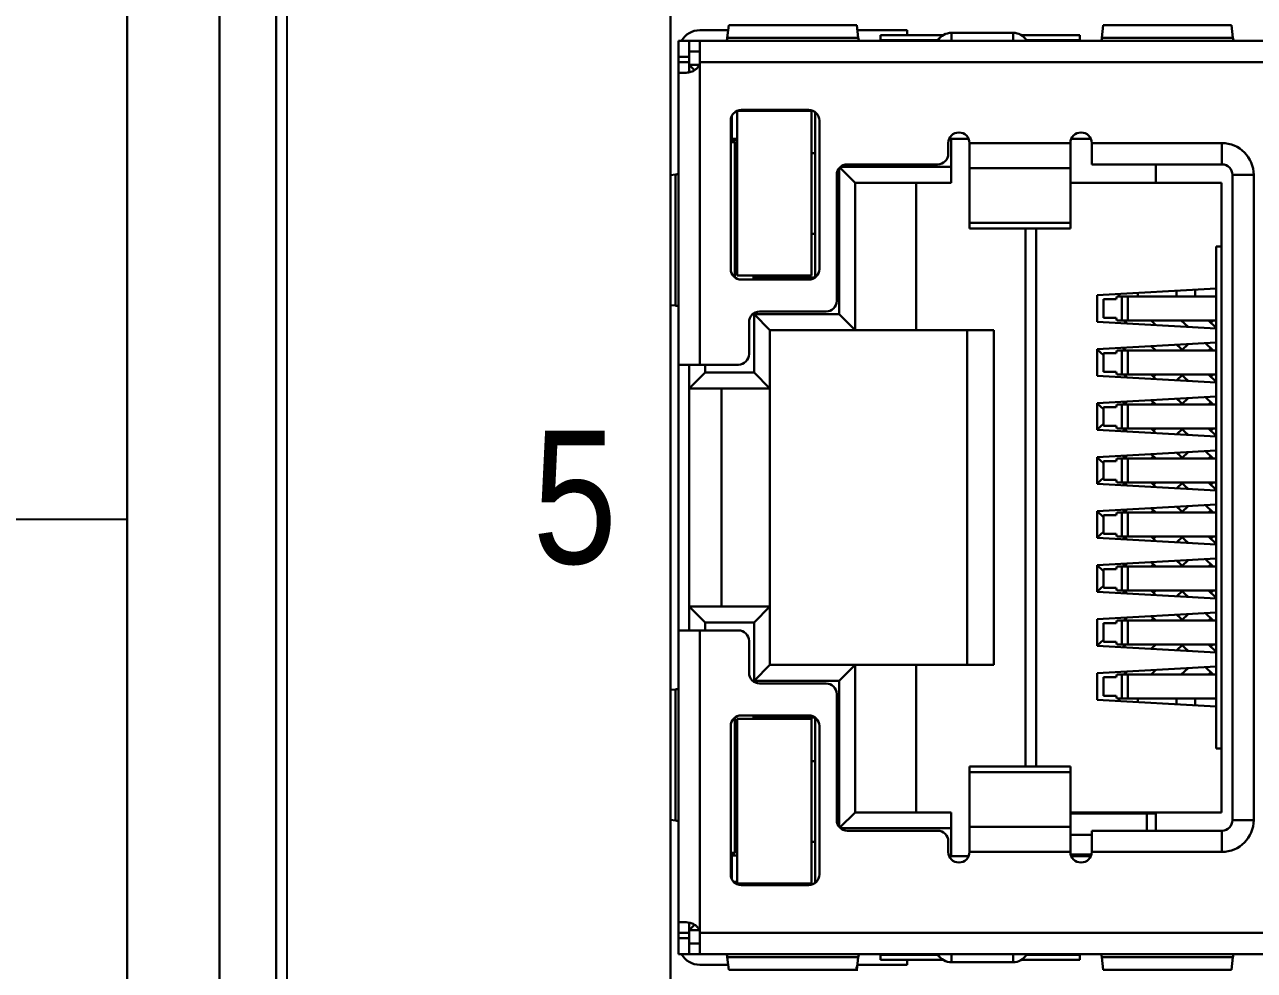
# Model space of a CAD drawing. Extents: x 1922 to 2807, y 4180 to 4531.
# Drawn here: x 2570.14 to 2616.43, y 4325.29 to 4360.89 of the extents above; entities that cross this region are included whole.
import ezdxf

# ---------------------------------------------------------------- set-up
doc = ezdxf.new("R2010")
doc.units = 0
doc.header["$LTSCALE"] = 0.1
doc.header["$MEASUREMENT"] = 0
doc.layers.add('EL-cables', color=7, linetype='Continuous', lineweight=30)
doc.layers.add('粗实线-KT', color=7, linetype='Continuous', lineweight=35)
doc.layers.add('LAYER_2', color=7, linetype='Continuous')
doc.styles.add('尺寸标注Arial', font='arial.ttf', dxfattribs={"width": 0.7})

msp = doc.modelspace()

# ---------------------------------------------------------------- linework, layer by layer
at = {"layer": 'EL-cables', "lineweight": 25, "elevation": 0.8}
msp.add_lwpolyline([(2574.003, 4342.259), (2411.644, 4342.259)], dxfattribs=at)
at = {"layer": 'LAYER_2', "color": 0}
msp.add_open_spline([(2659.203, 4421.477), (2659.203, 4421.477), (2659.203, 4209.478), (2659.203, 4209.478), (2659.203, 4209.478), (2659.203, 4207.49), (2657.591, 4205.878), (2655.603, 4205.878), (2655.603, 4205.878), (2655.603, 4205.878), (2583.604, 4205.878), (2583.604, 4205.878), (2583.604, 4205.878), (2582.649, 4205.878), (2581.733, 4206.257), (2581.058, 4206.932), (2581.058, 4206.932), (2580.383, 4207.607), (2580.004, 4208.523), (2580.004, 4209.478), (2580.004, 4209.478), (2580.004, 4209.478), (2580.004, 4421.477), (2580.004, 4421.477), (2580.004, 4421.477), (2580.004, 4422.432), (2580.383, 4423.348), (2581.058, 4424.023), (2581.058, 4424.023), (2581.733, 4424.698), (2582.649, 4425.077), (2583.604, 4425.077), (2583.604, 4425.077), (2583.604, 4425.077), (2655.603, 4425.077), (2655.603, 4425.077), (2655.603, 4425.077), (2656.558, 4425.077), (2657.474, 4424.698), (2658.149, 4424.023), (2658.149, 4424.023), (2658.824, 4423.348), (2659.203, 4422.432), (2659.203, 4421.477)], degree=3, knots=[0, 0, 0, 0, 0.090909, 0.090909, 0.090909, 0.090909, 0.181818, 0.181818, 0.181818, 0.181818, 0.272727, 0.272727, 0.272727, 0.272727, 0.363636, 0.363636, 0.363636, 0.363636, 0.454545, 0.454545, 0.454545, 0.454545, 0.545455, 0.545455, 0.545455, 0.545455, 0.636364, 0.636364, 0.636364, 0.636364, 0.727273, 0.727273, 0.727273, 0.727273, 0.818182, 0.818182, 0.818182, 0.818182, 0.909091, 0.909091, 0.909091, 0.909091, 1, 1, 1, 1], dxfattribs=at)
at = {"layer": '粗实线-KT', "color": 0, "linetype": 'Continuous', "lineweight": 30}
for p, q in [((2574.003, 4200.977), (2574.003, 4430.477)), ((2577.477, 4200.977), (2577.477, 4429.977)), ((2579.603, 4421.477), (2579.603, 4209.477)), ((2594.455, 4396.277), (2594.455, 4289.877)), ((2594.455, 4361.277), (2594.455, 4289.615)), ((2596.619, 4360.677), (2595.555, 4360.677)), ((2596.589, 4360.395), (2596.64, 4360.867)), ((2601.47, 4360.867), (2596.64, 4360.867)), ((2601.47, 4360.867), (2601.52, 4360.395)), ((2601.49, 4360.677), (2603.355, 4360.677)), ((2602.355, 4360.493), (2604.717, 4360.493)), ((2602.355, 4360.493), (2602.355, 4360.302)), ((2603.355, 4360.677), (2603.355, 4360.493)), ((2607.345, 4360.577), (2605.025, 4360.577)), ((2605.025, 4360.577), (2605.025, 4360.277)), ((2607.345, 4360.277), (2607.345, 4360.577)), ((2607.652, 4360.493), (2609.855, 4360.493)), ((2609.855, 4360.302), (2609.855, 4360.493)), ((2610.689, 4360.395), (2610.74, 4360.867)), ((2615.57, 4360.867), (2610.74, 4360.867)), ((2615.57, 4360.867), (2615.62, 4360.395)), ((2594.755, 4360.277), (2595.155, 4360.277)), ((2594.755, 4359.677), (2594.755, 4360.277)), ((2595.155, 4360.277), (2595.155, 4359.677)), ((2595.155, 4360.277), (2595.555, 4360.277)), ((2595.555, 4359.477), (2595.555, 4360.277)), ((2595.555, 4360.277), (2644.855, 4360.277)), ((2601.52, 4360.395), (2596.589, 4360.395)), ((2602.355, 4360.302), (2602.355, 4360.277)), ((2604.52, 4360.302), (2602.355, 4360.302)), ((2609.855, 4360.302), (2607.85, 4360.302)), ((2609.855, 4360.277), (2609.855, 4360.302)), ((2615.62, 4360.395), (2610.689, 4360.395)), ((2595.155, 4359.677), (2594.755, 4359.677)), ((2594.755, 4359.677), (2594.755, 4359.477)), ((2595.555, 4359.877), (2595.155, 4359.877)), ((2595.155, 4359.677), (2595.155, 4359.477)), ((2595.155, 4359.477), (2594.755, 4359.477)), ((2594.755, 4359.477), (2594.755, 4359.077)), ((2594.755, 4359.077), (2595.043, 4359.077)), ((2594.755, 4348.087), (2594.755, 4359.077)), ((2595.155, 4359.477), (2595.155, 4359.377)), ((2595.358, 4359.174), (2595.155, 4359.377)), ((2595.155, 4359.377), (2595.536, 4359.377)), ((2595.155, 4359.131), (2595.155, 4359.377)), ((2595.555, 4359.477), (2595.555, 4348.087)), ((2644.855, 4359.477), (2595.555, 4359.477)), ((2596.955, 4351.447), (2596.955, 4357.647)), ((2596.963, 4357.647), (2599.755, 4357.647)), ((2599.655, 4357.677), (2597.115, 4357.677)), ((2597.575, 4357.647), (2597.575, 4357.677)), ((2599.755, 4357.647), (2599.755, 4351.447)), ((2596.715, 4357.277), (2596.715, 4351.687)), ((2596.762, 4357.467), (2596.762, 4356.587)), ((2596.862, 4357.587), (2596.955, 4357.587)), ((2599.895, 4357.597), (2599.895, 4351.367)), ((2600.055, 4351.687), (2600.055, 4357.277)), ((2596.715, 4356.617), (2596.875, 4356.457)), ((2596.715, 4356.457), (2596.875, 4356.457)), ((2596.762, 4356.587), (2596.745, 4356.587)), ((2596.955, 4356.587), (2596.762, 4356.587)), ((2596.795, 4356.537), (2596.955, 4356.537)), ((2596.875, 4356.457), (2596.875, 4351.367)), ((2604.905, 4356.427), (2604.905, 4356.027)), ((2605.015, 4356.587), (2605.671, 4356.587)), ((2605.015, 4356.587), (2605.015, 4355.537)), ((2605.705, 4356.427), (2609.505, 4356.427)), ((2605.705, 4355.489), (2605.705, 4356.427)), ((2609.505, 4356.427), (2609.505, 4355.489)), ((2609.538, 4356.587), (2610.271, 4356.587)), ((2610.305, 4356.427), (2615.205, 4356.427)), ((2610.305, 4355.627), (2610.305, 4356.427)), ((2615.205, 4356.427), (2615.205, 4355.627)), ((2599.895, 4356.047), (2599.755, 4356.047)), ((2600.795, 4349.987), (2600.795, 4355.48)), ((2600.822, 4355.51), (2601.395, 4354.937)), ((2600.852, 4355.537), (2605.015, 4355.537)), ((2604.505, 4355.627), (2601.105, 4355.627)), ((2605.015, 4354.937), (2605.015, 4355.537)), ((2609.505, 4355.489), (2605.705, 4355.489)), ((2605.705, 4353.422), (2605.705, 4355.489)), ((2609.505, 4355.489), (2609.505, 4353.422)), ((2615.205, 4355.627), (2610.305, 4355.627)), ((2612.715, 4355.627), (2612.715, 4354.937)), ((2594.455, 4355.223), (2594.638, 4355.243)), ((2594.638, 4355.243), (2594.638, 4350.312)), ((2600.705, 4355.227), (2600.705, 4350.487)), ((2601.395, 4354.937), (2605.015, 4354.937)), ((2601.395, 4349.387), (2601.395, 4354.937)), ((2603.695, 4354.937), (2603.695, 4349.387)), ((2609.505, 4354.937), (2612.715, 4354.937)), ((2612.715, 4354.937), (2615.195, 4354.937)), ((2615.195, 4331.237), (2615.195, 4354.937)), ((2615.605, 4330.947), (2615.605, 4355.227)), ((2615.605, 4355.227), (2616.405, 4355.227)), ((2616.405, 4355.227), (2616.405, 4330.947)), ((2596.955, 4354.397), (2596.875, 4354.397)), ((2599.895, 4353.017), (2599.755, 4353.017)), ((2605.705, 4353.422), (2609.505, 4353.422)), ((2605.705, 4353.214), (2605.705, 4353.422)), ((2605.705, 4353.214), (2609.505, 4353.214)), ((2607.815, 4332.961), (2607.815, 4353.214)), ((2608.215, 4353.214), (2608.215, 4332.961)), ((2609.505, 4353.422), (2609.505, 4353.214)), ((2596.875, 4352.507), (2596.955, 4352.507)), ((2614.995, 4352.537), (2614.995, 4333.637)), ((2614.995, 4352.537), (2615.195, 4352.537)), ((2596.955, 4351.507), (2596.875, 4351.507)), ((2599.755, 4351.447), (2596.955, 4351.447)), ((2597.115, 4351.287), (2599.655, 4351.287)), ((2597.575, 4351.367), (2597.575, 4351.447)), ((2597.575, 4351.287), (2597.575, 4351.367)), ((2597.575, 4351.367), (2599.895, 4351.367)), ((2610.515, 4350.699), (2614.995, 4350.949)), ((2611.343, 4350.746), (2611.343, 4350.649)), ((2612.043, 4350.649), (2612.043, 4350.785)), ((2613.503, 4350.866), (2613.503, 4350.649)), ((2614.203, 4350.649), (2614.203, 4350.905)), ((2594.638, 4350.312), (2594.455, 4350.331)), ((2610.515, 4349.699), (2610.515, 4350.699)), ((2610.75, 4350.549), (2610.75, 4349.849)), ((2610.75, 4350.549), (2611.22, 4350.549)), ((2611.248, 4350.649), (2611.22, 4350.549)), ((2611.439, 4350.649), (2611.248, 4350.649)), ((2611.439, 4349.749), (2611.439, 4350.649)), ((2611.439, 4350.649), (2611.666, 4350.649)), ((2611.666, 4350.649), (2611.666, 4349.749)), ((2614.995, 4350.649), (2611.666, 4350.649)), ((2597.595, 4349.987), (2600.795, 4349.987)), ((2597.595, 4347.787), (2597.595, 4349.987)), ((2597.595, 4349.987), (2598.195, 4349.387)), ((2600.305, 4350.087), (2597.805, 4350.087)), ((2600.795, 4349.987), (2601.395, 4349.387)), ((2611.22, 4349.849), (2610.75, 4349.849)), ((2611.22, 4349.849), (2611.248, 4349.749)), ((2597.405, 4349.687), (2597.405, 4348.487)), ((2598.195, 4347.187), (2598.195, 4349.387)), ((2601.395, 4349.387), (2598.195, 4349.387)), ((2601.395, 4349.387), (2603.695, 4349.387)), ((2606.615, 4349.387), (2603.695, 4349.387)), ((2605.615, 4349.387), (2605.615, 4336.787)), ((2606.615, 4349.387), (2606.615, 4336.787)), ((2614.995, 4349.449), (2610.515, 4349.699)), ((2611.248, 4349.749), (2611.439, 4349.749)), ((2611.666, 4349.749), (2611.439, 4349.749)), ((2611.52, 4349.749), (2611.639, 4349.637)), ((2614.995, 4349.749), (2611.666, 4349.749)), ((2612.725, 4349.576), (2612.541, 4349.749)), ((2613.679, 4349.749), (2613.934, 4349.509)), ((2614.995, 4349.472), (2614.7, 4349.749)), ((2614.88, 4349.749), (2614.79, 4349.665)), ((2610.515, 4348.667), (2614.995, 4348.917)), ((2613.933, 4348.858), (2613.711, 4348.649)), ((2614.587, 4348.895), (2614.881, 4348.617)), ((2610.515, 4347.667), (2610.515, 4348.667)), ((2610.515, 4348.663), (2610.75, 4348.442)), ((2610.75, 4348.517), (2610.75, 4347.817)), ((2610.75, 4348.517), (2611.22, 4348.517)), ((2611.22, 4348.517), (2611.248, 4348.617)), ((2611.248, 4348.617), (2611.439, 4348.617)), ((2611.439, 4347.717), (2611.439, 4348.617)), ((2611.439, 4348.617), (2611.666, 4348.617)), ((2611.585, 4348.617), (2611.475, 4348.721)), ((2611.666, 4348.617), (2611.666, 4347.717)), ((2611.666, 4348.617), (2614.995, 4348.617)), ((2612.549, 4348.781), (2612.722, 4348.617)), ((2613.744, 4348.617), (2613.513, 4348.835)), ((2614.699, 4348.617), (2614.79, 4348.703)), ((2595.555, 4348.087), (2594.755, 4348.087)), ((2594.755, 4348.087), (2594.755, 4338.087)), ((2595.155, 4347.187), (2595.155, 4348.087)), ((2597.005, 4348.087), (2595.555, 4348.087)), ((2595.755, 4348.087), (2595.755, 4347.787)), ((2595.755, 4347.787), (2595.155, 4347.187)), ((2595.755, 4347.787), (2597.595, 4347.787)), ((2597.595, 4347.787), (2598.195, 4347.187)), ((2614.995, 4347.417), (2610.515, 4347.667)), ((2610.75, 4347.817), (2611.22, 4347.817)), ((2611.22, 4347.817), (2611.248, 4347.717)), ((2611.439, 4347.717), (2611.248, 4347.717)), ((2611.666, 4347.717), (2611.439, 4347.717)), ((2611.52, 4347.717), (2611.639, 4347.605)), ((2611.666, 4347.717), (2614.995, 4347.717)), ((2612.725, 4347.544), (2612.541, 4347.717)), ((2612.721, 4347.717), (2612.631, 4347.633)), ((2613.512, 4347.5), (2613.711, 4347.687)), ((2613.679, 4347.717), (2613.934, 4347.477)), ((2614.995, 4347.44), (2614.7, 4347.717)), ((2614.88, 4347.717), (2614.79, 4347.633)), ((2596.375, 4347.187), (2595.155, 4347.187)), ((2595.155, 4338.987), (2595.155, 4347.187)), ((2596.375, 4347.187), (2598.195, 4347.187)), ((2596.375, 4338.987), (2596.375, 4347.187)), ((2598.195, 4347.187), (2598.195, 4338.987)), ((2610.515, 4346.635), (2614.995, 4346.885)), ((2610.515, 4345.635), (2610.515, 4346.635)), ((2610.515, 4346.631), (2610.75, 4346.41)), ((2611.22, 4346.485), (2611.248, 4346.585)), ((2611.248, 4346.585), (2611.439, 4346.585)), ((2611.439, 4345.685), (2611.439, 4346.585)), ((2611.439, 4346.585), (2611.666, 4346.585)), ((2611.585, 4346.585), (2611.475, 4346.689)), ((2611.638, 4346.698), (2611.552, 4346.617)), ((2611.666, 4346.585), (2611.666, 4345.685)), ((2611.666, 4346.585), (2614.995, 4346.585)), ((2612.54, 4346.585), (2612.631, 4346.671)), ((2612.549, 4346.749), (2612.722, 4346.585)), ((2613.744, 4346.585), (2613.513, 4346.803)), ((2613.933, 4346.826), (2613.711, 4346.617)), ((2614.587, 4346.863), (2614.881, 4346.585)), ((2614.699, 4346.585), (2614.79, 4346.671)), ((2610.75, 4346.485), (2610.75, 4345.785)), ((2610.75, 4346.485), (2611.22, 4346.485)), ((2610.75, 4345.862), (2610.515, 4345.641)), ((2614.995, 4345.385), (2610.515, 4345.635)), ((2610.75, 4345.785), (2611.22, 4345.785)), ((2611.22, 4345.785), (2611.248, 4345.685)), ((2611.439, 4345.685), (2611.248, 4345.685)), ((2611.666, 4345.685), (2611.439, 4345.685)), ((2611.474, 4345.582), (2611.552, 4345.655)), ((2611.52, 4345.685), (2611.639, 4345.573)), ((2611.666, 4345.685), (2614.995, 4345.685)), ((2612.725, 4345.512), (2612.541, 4345.685)), ((2612.721, 4345.685), (2612.631, 4345.601)), ((2613.512, 4345.468), (2613.711, 4345.655)), ((2613.679, 4345.685), (2613.934, 4345.445)), ((2614.995, 4345.408), (2614.7, 4345.685)), ((2614.88, 4345.685), (2614.79, 4345.601)), ((2610.515, 4344.603), (2614.995, 4344.853)), ((2612.549, 4344.717), (2612.722, 4344.553)), ((2613.744, 4344.553), (2613.513, 4344.771)), ((2613.933, 4344.794), (2613.711, 4344.585)), ((2614.587, 4344.831), (2614.881, 4344.553)), ((2610.515, 4343.603), (2610.515, 4344.603)), ((2610.515, 4344.599), (2610.75, 4344.378)), ((2610.75, 4344.453), (2610.75, 4343.753)), ((2610.75, 4344.453), (2611.22, 4344.453)), ((2611.22, 4344.453), (2611.248, 4344.553)), ((2611.248, 4344.553), (2611.439, 4344.553)), ((2611.439, 4343.653), (2611.439, 4344.553)), ((2611.439, 4344.553), (2611.666, 4344.553)), ((2611.585, 4344.553), (2611.475, 4344.657)), ((2611.638, 4344.666), (2611.552, 4344.585)), ((2611.666, 4344.553), (2611.666, 4343.653)), ((2611.666, 4344.553), (2614.995, 4344.553)), ((2612.54, 4344.553), (2612.631, 4344.639)), ((2614.699, 4344.553), (2614.79, 4344.639)), ((2610.75, 4343.83), (2610.515, 4343.609)), ((2614.995, 4343.353), (2610.515, 4343.603)), ((2610.75, 4343.753), (2611.22, 4343.753)), ((2611.22, 4343.753), (2611.248, 4343.653)), ((2611.439, 4343.653), (2611.248, 4343.653)), ((2611.666, 4343.653), (2611.439, 4343.653)), ((2611.474, 4343.55), (2611.552, 4343.623)), ((2611.52, 4343.653), (2611.639, 4343.541)), ((2611.666, 4343.653), (2614.995, 4343.653)), ((2612.725, 4343.48), (2612.541, 4343.653)), ((2612.721, 4343.653), (2612.631, 4343.569)), ((2613.512, 4343.436), (2613.711, 4343.623)), ((2613.679, 4343.653), (2613.934, 4343.413)), ((2614.995, 4343.376), (2614.7, 4343.653)), ((2614.88, 4343.653), (2614.79, 4343.569)), ((2610.515, 4342.571), (2614.995, 4342.821)), ((2610.515, 4341.571), (2610.515, 4342.571)), ((2610.515, 4342.567), (2610.75, 4342.346)), ((2610.75, 4342.421), (2610.75, 4341.721)), ((2610.75, 4342.421), (2611.22, 4342.421)), ((2611.22, 4342.421), (2611.248, 4342.521)), ((2611.248, 4342.521), (2611.439, 4342.521)), ((2611.439, 4341.621), (2611.439, 4342.521)), ((2611.439, 4342.521), (2611.666, 4342.521)), ((2611.585, 4342.521), (2611.475, 4342.625)), ((2611.638, 4342.634), (2611.552, 4342.553)), ((2611.666, 4342.521), (2611.666, 4341.621)), ((2611.666, 4342.521), (2614.995, 4342.521)), ((2612.54, 4342.521), (2612.631, 4342.607)), ((2612.549, 4342.685), (2612.722, 4342.521)), ((2613.744, 4342.521), (2613.513, 4342.739)), ((2613.933, 4342.762), (2613.711, 4342.553)), ((2614.587, 4342.799), (2614.881, 4342.521)), ((2614.699, 4342.521), (2614.79, 4342.607)), ((2610.75, 4341.798), (2610.515, 4341.577)), ((2614.995, 4341.321), (2610.515, 4341.571)), ((2610.75, 4341.721), (2611.22, 4341.721)), ((2611.22, 4341.721), (2611.248, 4341.621)), ((2611.439, 4341.621), (2611.248, 4341.621)), ((2611.666, 4341.621), (2611.439, 4341.621)), ((2611.474, 4341.518), (2611.552, 4341.591)), ((2611.52, 4341.621), (2611.639, 4341.509)), ((2611.666, 4341.621), (2614.995, 4341.621)), ((2612.725, 4341.448), (2612.541, 4341.621)), ((2612.721, 4341.621), (2612.631, 4341.537)), ((2613.512, 4341.404), (2613.711, 4341.591)), ((2613.679, 4341.621), (2613.934, 4341.381)), ((2614.995, 4341.344), (2614.7, 4341.621)), ((2614.88, 4341.621), (2614.79, 4341.537)), ((2610.515, 4340.539), (2614.995, 4340.789)), ((2610.515, 4339.539), (2610.515, 4340.539)), ((2610.515, 4340.535), (2610.75, 4340.314)), ((2611.585, 4340.489), (2611.475, 4340.593)), ((2611.638, 4340.602), (2611.552, 4340.521)), ((2612.54, 4340.489), (2612.631, 4340.575)), ((2612.549, 4340.653), (2612.722, 4340.489)), ((2613.744, 4340.489), (2613.513, 4340.707)), ((2613.933, 4340.73), (2613.711, 4340.521)), ((2614.587, 4340.767), (2614.881, 4340.489)), ((2614.699, 4340.489), (2614.79, 4340.575)), ((2610.75, 4340.389), (2610.75, 4339.689)), ((2610.75, 4340.389), (2611.22, 4340.389)), ((2611.22, 4340.389), (2611.248, 4340.489)), ((2611.248, 4340.489), (2611.439, 4340.489)), ((2611.439, 4339.589), (2611.439, 4340.489)), ((2611.439, 4340.489), (2611.666, 4340.489)), ((2611.666, 4340.489), (2611.666, 4339.589)), ((2611.666, 4340.489), (2614.995, 4340.489)), ((2610.75, 4339.766), (2610.515, 4339.545)), ((2610.75, 4339.689), (2611.22, 4339.689)), ((2611.22, 4339.689), (2611.248, 4339.589)), ((2614.995, 4339.289), (2610.515, 4339.539)), ((2611.439, 4339.589), (2611.248, 4339.589)), ((2611.666, 4339.589), (2611.439, 4339.589)), ((2611.474, 4339.486), (2611.552, 4339.559)), ((2611.52, 4339.589), (2611.639, 4339.477)), ((2611.666, 4339.589), (2614.995, 4339.589)), ((2612.725, 4339.416), (2612.541, 4339.589)), ((2612.721, 4339.589), (2612.631, 4339.505)), ((2613.512, 4339.372), (2613.711, 4339.559)), ((2613.679, 4339.589), (2613.934, 4339.349)), ((2614.995, 4339.312), (2614.7, 4339.589)), ((2614.88, 4339.589), (2614.79, 4339.505)), ((2595.755, 4338.387), (2595.155, 4338.987)), ((2595.155, 4338.987), (2596.375, 4338.987)), ((2595.155, 4338.087), (2595.155, 4338.987)), ((2598.195, 4338.987), (2596.375, 4338.987)), ((2597.595, 4338.387), (2598.195, 4338.987)), ((2598.195, 4336.787), (2598.195, 4338.987)), ((2610.515, 4338.507), (2614.995, 4338.757)), ((2613.744, 4338.457), (2613.513, 4338.675)), ((2613.933, 4338.698), (2613.711, 4338.489)), ((2614.587, 4338.735), (2614.881, 4338.457)), ((2595.755, 4338.387), (2595.755, 4338.087)), ((2597.595, 4338.387), (2595.755, 4338.387)), ((2597.595, 4336.187), (2597.595, 4338.387)), ((2610.515, 4337.507), (2610.515, 4338.507)), ((2610.75, 4338.357), (2610.75, 4337.657)), ((2610.75, 4338.357), (2611.22, 4338.357)), ((2611.22, 4338.357), (2611.248, 4338.457)), ((2611.248, 4338.457), (2611.439, 4338.457)), ((2611.439, 4337.557), (2611.439, 4338.457)), ((2611.439, 4338.457), (2611.666, 4338.457)), ((2611.638, 4338.57), (2611.518, 4338.457)), ((2611.666, 4338.457), (2611.666, 4337.557)), ((2611.666, 4338.457), (2614.995, 4338.457)), ((2612.54, 4338.457), (2612.631, 4338.543)), ((2612.549, 4338.621), (2612.722, 4338.457)), ((2614.699, 4338.457), (2614.79, 4338.543)), ((2594.755, 4327.097), (2594.755, 4338.087)), ((2594.755, 4338.087), (2595.555, 4338.087)), ((2595.555, 4338.087), (2595.555, 4326.697)), ((2595.555, 4338.087), (2597.005, 4338.087)), ((2597.405, 4337.687), (2597.405, 4336.487)), ((2610.75, 4337.734), (2610.515, 4337.513)), ((2614.995, 4337.257), (2610.515, 4337.507)), ((2610.75, 4337.657), (2611.22, 4337.657)), ((2611.22, 4337.657), (2611.248, 4337.557)), ((2611.439, 4337.557), (2611.248, 4337.557)), ((2611.666, 4337.557), (2611.439, 4337.557)), ((2611.474, 4337.454), (2611.584, 4337.557)), ((2611.666, 4337.557), (2614.995, 4337.557)), ((2612.721, 4337.557), (2612.548, 4337.394)), ((2613.512, 4337.34), (2613.711, 4337.527)), ((2613.679, 4337.557), (2613.934, 4337.317)), ((2614.995, 4337.28), (2614.7, 4337.557)), ((2614.88, 4337.557), (2614.79, 4337.473)), ((2597.595, 4336.187), (2598.195, 4336.787)), ((2598.195, 4336.787), (2601.395, 4336.787)), ((2600.795, 4336.187), (2601.395, 4336.787)), ((2601.395, 4331.237), (2601.395, 4336.787)), ((2601.395, 4336.787), (2603.695, 4336.787)), ((2603.695, 4336.787), (2603.695, 4331.237)), ((2603.695, 4336.787), (2606.615, 4336.787)), ((2610.515, 4336.475), (2614.995, 4336.725)), ((2610.515, 4335.475), (2610.515, 4336.475)), ((2611.22, 4336.325), (2611.248, 4336.425)), ((2611.248, 4336.425), (2611.439, 4336.425)), ((2611.439, 4335.525), (2611.439, 4336.425)), ((2611.439, 4336.425), (2611.666, 4336.425)), ((2611.638, 4336.538), (2611.518, 4336.425)), ((2611.666, 4336.425), (2611.666, 4335.525)), ((2611.666, 4336.425), (2614.995, 4336.425)), ((2612.54, 4336.425), (2612.724, 4336.599)), ((2613.933, 4336.666), (2613.677, 4336.425)), ((2614.587, 4336.703), (2614.881, 4336.425)), ((2614.699, 4336.425), (2614.79, 4336.511)), ((2600.795, 4336.187), (2597.595, 4336.187)), ((2597.805, 4336.087), (2600.305, 4336.087)), ((2600.795, 4330.695), (2600.795, 4336.187)), ((2610.75, 4336.325), (2610.75, 4335.625)), ((2610.75, 4336.325), (2611.22, 4336.325)), ((2594.455, 4335.843), (2594.638, 4335.863)), ((2594.638, 4335.863), (2594.638, 4330.932)), ((2600.705, 4335.687), (2600.705, 4330.947)), ((2614.995, 4335.225), (2610.515, 4335.475)), ((2610.75, 4335.625), (2611.22, 4335.625)), ((2611.22, 4335.625), (2611.248, 4335.525)), ((2611.439, 4335.525), (2611.248, 4335.525)), ((2611.342, 4335.525), (2611.342, 4335.429)), ((2611.666, 4335.525), (2611.439, 4335.525)), ((2611.666, 4335.525), (2614.995, 4335.525)), ((2612.042, 4335.39), (2612.042, 4335.525)), ((2613.502, 4335.525), (2613.502, 4335.309)), ((2614.202, 4335.27), (2614.202, 4335.525)), ((2596.875, 4329.717), (2596.875, 4334.807)), ((2596.875, 4334.697), (2596.955, 4334.697)), ((2596.955, 4328.557), (2596.955, 4334.757)), ((2596.955, 4334.757), (2599.755, 4334.757)), ((2599.655, 4334.887), (2597.115, 4334.887)), ((2597.575, 4334.807), (2597.575, 4334.887)), ((2599.895, 4334.807), (2597.575, 4334.807)), ((2597.575, 4334.757), (2597.575, 4334.807)), ((2599.755, 4334.757), (2599.755, 4328.557)), ((2599.895, 4334.807), (2599.895, 4328.577)), ((2596.715, 4334.487), (2596.715, 4328.897)), ((2600.055, 4328.897), (2600.055, 4334.487)), ((2596.955, 4333.697), (2596.875, 4333.697)), ((2615.195, 4333.637), (2614.995, 4333.637)), ((2599.895, 4333.157), (2599.755, 4333.157)), ((2609.505, 4332.961), (2605.705, 4332.961)), ((2605.705, 4332.753), (2605.705, 4332.961)), ((2609.505, 4332.753), (2605.705, 4332.753)), ((2605.705, 4330.686), (2605.705, 4332.753)), ((2609.505, 4332.961), (2609.505, 4332.753)), ((2609.505, 4332.753), (2609.505, 4330.686)), ((2596.955, 4331.777), (2596.875, 4331.777)), ((2594.638, 4330.932), (2594.455, 4330.951)), ((2600.822, 4330.665), (2601.395, 4331.237)), ((2605.015, 4331.237), (2601.395, 4331.237)), ((2605.015, 4330.637), (2605.015, 4331.237)), ((2612.715, 4331.237), (2609.505, 4331.237)), ((2609.505, 4331.187), (2612.385, 4331.187)), ((2612.385, 4330.547), (2612.385, 4331.187)), ((2612.385, 4331.187), (2612.715, 4331.187)), ((2612.715, 4331.237), (2612.715, 4330.547)), ((2615.195, 4331.237), (2612.715, 4331.237)), ((2616.405, 4330.947), (2615.605, 4330.947)), ((2605.015, 4330.637), (2600.852, 4330.637)), ((2601.105, 4330.547), (2604.505, 4330.547)), ((2605.015, 4330.637), (2605.015, 4329.587)), ((2605.705, 4329.747), (2605.705, 4330.686)), ((2605.705, 4330.686), (2609.505, 4330.686)), ((2609.505, 4330.686), (2609.505, 4329.747)), ((2609.505, 4330.387), (2610.305, 4330.387)), ((2610.305, 4329.747), (2610.305, 4330.547)), ((2610.305, 4330.547), (2615.205, 4330.547)), ((2615.205, 4330.547), (2615.205, 4329.747)), ((2596.955, 4330.117), (2596.875, 4330.117)), ((2599.895, 4330.127), (2599.755, 4330.127)), ((2604.905, 4330.147), (2604.905, 4329.747)), ((2596.715, 4329.717), (2596.875, 4329.717)), ((2596.715, 4329.557), (2596.875, 4329.717)), ((2596.762, 4329.605), (2596.762, 4328.708)), ((2596.775, 4329.617), (2596.955, 4329.617)), ((2605.671, 4329.587), (2605.015, 4329.587)), ((2609.505, 4329.747), (2605.705, 4329.747)), ((2609.517, 4329.647), (2610.292, 4329.647)), ((2610.271, 4329.587), (2609.538, 4329.587)), ((2615.205, 4329.747), (2610.305, 4329.747)), ((2596.955, 4328.617), (2596.829, 4328.617)), ((2596.94, 4328.537), (2597.575, 4328.537)), ((2599.755, 4328.557), (2596.955, 4328.557)), ((2597.115, 4328.497), (2599.655, 4328.497)), ((2597.575, 4328.497), (2597.575, 4328.557)), ((2595.043, 4327.097), (2594.755, 4327.097)), ((2594.755, 4327.097), (2594.755, 4326.697)), ((2595.155, 4327.097), (2595.155, 4327.044)), ((2595.155, 4326.697), (2594.755, 4326.697)), ((2594.755, 4326.697), (2594.755, 4326.497)), ((2595.155, 4326.797), (2595.155, 4327.044)), ((2595.357, 4327), (2595.155, 4326.797)), ((2595.155, 4326.797), (2595.155, 4326.697)), ((2595.155, 4326.797), (2595.536, 4326.797)), ((2595.155, 4326.697), (2595.155, 4326.497)), ((2595.555, 4326.697), (2644.855, 4326.697)), ((2595.555, 4325.897), (2595.555, 4326.697)), ((2594.755, 4326.497), (2595.155, 4326.497)), ((2594.755, 4325.897), (2594.755, 4326.497)), ((2595.155, 4326.497), (2595.155, 4325.897)), ((2595.155, 4326.297), (2595.555, 4326.297)), ((2595.155, 4325.897), (2594.755, 4325.897)), ((2595.555, 4325.897), (2595.155, 4325.897)), ((2644.855, 4325.897), (2595.555, 4325.897)), ((2596.589, 4325.78), (2601.52, 4325.78)), ((2596.64, 4325.307), (2596.589, 4325.78)), ((2601.52, 4325.78), (2601.47, 4325.307)), ((2602.355, 4325.897), (2602.355, 4325.873)), ((2602.355, 4325.873), (2602.355, 4325.682)), ((2602.355, 4325.873), (2604.52, 4325.873)), ((2605.025, 4325.897), (2605.025, 4325.597)), ((2607.345, 4325.597), (2607.345, 4325.897)), ((2607.85, 4325.873), (2609.855, 4325.873)), ((2609.855, 4325.873), (2609.855, 4325.897)), ((2609.855, 4325.682), (2609.855, 4325.873)), ((2610.689, 4325.78), (2615.62, 4325.78)), ((2610.74, 4325.307), (2610.689, 4325.78)), ((2615.62, 4325.78), (2615.57, 4325.307)), ((2595.555, 4325.497), (2596.619, 4325.497)), ((2596.64, 4325.307), (2601.47, 4325.307)), ((2601.453, 4325.423), (2601.47, 4325.267)), ((2603.355, 4325.497), (2601.49, 4325.497)), ((2604.717, 4325.682), (2602.355, 4325.682)), ((2603.355, 4325.682), (2603.355, 4325.497)), ((2605.025, 4325.597), (2607.345, 4325.597)), ((2609.855, 4325.682), (2607.652, 4325.682)), ((2610.74, 4325.307), (2615.57, 4325.307))]:
    msp.add_line(p, q, dxfattribs=at)
for centre, radius, start, end in [((2595.555, 4359.877), 0.8, 90, 150), ((2605.025, 4359.977), 0.6, 90, 147.3024), ((2607.345, 4359.977), 0.6, 32.6976, 90), ((2597.115, 4357.277), 0.4, 90, 180), ((2599.655, 4357.277), 0.4, 0, 90), ((2605.305, 4356.427), 0.4, 360, 180), ((2609.905, 4356.427), 0.4, 360, 180), ((2615.205, 4355.227), 1.2, 0, 90), ((2604.505, 4356.027), 0.4, 270, 0), ((2601.105, 4355.227), 0.4, 90, 180), ((2615.205, 4355.227), 0.4, 0, 90), ((2597.115, 4351.687), 0.4, 180, 270), ((2599.655, 4351.687), 0.4, 270, 0), ((2600.305, 4350.487), 0.4, 270, 0), ((2597.805, 4349.687), 0.4, 90, 180), ((2597.005, 4348.487), 0.4, 270, 0), ((2597.005, 4337.687), 0.4, 0, 90), ((2597.805, 4336.487), 0.4, 180, 270), ((2600.305, 4335.687), 0.4, 360, 90), ((2597.115, 4334.487), 0.4, 90, 180), ((2599.655, 4334.487), 0.4, 0, 90), ((2601.105, 4330.947), 0.4, 180, 270), ((2615.205, 4330.947), 1.2, 270, 0), ((2615.205, 4330.947), 0.4, 270, 0), ((2604.505, 4330.147), 0.4, 0, 90), ((2605.305, 4329.747), 0.4, 180, 360), ((2609.905, 4329.747), 0.4, 180, 360), ((2597.115, 4328.897), 0.4, 180, 270), ((2599.655, 4328.897), 0.4, 270, 360), ((2595.555, 4326.297), 0.8, 210, 270), ((2605.025, 4326.197), 0.6, 212.6976, 270), ((2607.345, 4326.197), 0.6, 270, 327.3024)]:
    msp.add_arc(centre, radius, start, end, dxfattribs=at)
for points, knots in [([(2596.555, 4360.277), (2596.558, 4360.28), (2596.567, 4360.286), (2596.578, 4360.33), (2596.586, 4360.377), (2596.589, 4360.395)], [0, 0, 0, 0, 0.319946, 0.751427, 1, 1, 1, 1]), ([(2601.52, 4360.395), (2601.524, 4360.373), (2601.533, 4360.321), (2601.544, 4360.283), (2601.552, 4360.279), (2601.555, 4360.277)], [0, 0, 0, 0, 0.319946, 0.751427, 1, 1, 1, 1]), ([(2610.655, 4360.277), (2610.658, 4360.28), (2610.667, 4360.286), (2610.678, 4360.33), (2610.686, 4360.377), (2610.689, 4360.395)], [0, 0, 0, 0, 0.3199458, 0.7514268, 1, 1, 1, 1]), ([(2615.62, 4360.395), (2615.624, 4360.373), (2615.633, 4360.321), (2615.644, 4360.283), (2615.652, 4360.279), (2615.655, 4360.277)], [0, 0, 0, 0, 0.319946, 0.751427, 1, 1, 1, 1]), ([(2595.043, 4359.077), (2595.101, 4359.083), (2595.21, 4359.094), (2595.372, 4359.17), (2595.481, 4359.269), (2595.543, 4359.373), (2595.551, 4359.445), (2595.555, 4359.477)], [0, 0, 0, 0, 0.282953, 0.529476, 0.714694, 0.870839, 1, 1, 1, 1]), ([(2594.638, 4355.243), (2594.659, 4355.247), (2594.711, 4355.255), (2594.749, 4355.267), (2594.753, 4355.275), (2594.755, 4355.277)], [0, 0, 0, 0, 0.319946, 0.751427, 1, 1, 1, 1]), ([(2594.755, 4350.277), (2594.752, 4350.281), (2594.746, 4350.29), (2594.702, 4350.301), (2594.655, 4350.309), (2594.638, 4350.312)], [0, 0, 0, 0, 0.319946, 0.751427, 1, 1, 1, 1]), ([(2594.638, 4335.863), (2594.659, 4335.867), (2594.711, 4335.875), (2594.749, 4335.887), (2594.753, 4335.895), (2594.755, 4335.897)], [0, 0, 0, 0, 0.3199458, 0.7514268, 1, 1, 1, 1]), ([(2594.755, 4330.897), (2594.752, 4330.901), (2594.746, 4330.91), (2594.702, 4330.921), (2594.655, 4330.929), (2594.638, 4330.932)], [0, 0, 0, 0, 0.319946, 0.751427, 1, 1, 1, 1]), ([(2595.555, 4326.697), (2595.551, 4326.73), (2595.544, 4326.795), (2595.492, 4326.888), (2595.411, 4326.974), (2595.293, 4327.044), (2595.162, 4327.089), (2595.081, 4327.095), (2595.043, 4327.097)], [0, 0, 0, 0, 0.130256, 0.259112, 0.415511, 0.597971, 0.811255, 1, 1, 1, 1]), ([(2596.589, 4325.78), (2596.585, 4325.802), (2596.577, 4325.853), (2596.565, 4325.892), (2596.558, 4325.896), (2596.555, 4325.897)], [0, 0, 0, 0, 0.3199458, 0.7514268, 1, 1, 1, 1]), ([(2601.555, 4325.897), (2601.551, 4325.895), (2601.542, 4325.889), (2601.531, 4325.845), (2601.523, 4325.797), (2601.52, 4325.78)], [0, 0, 0, 0, 0.319946, 0.751427, 1, 1, 1, 1]), ([(2610.689, 4325.78), (2610.685, 4325.802), (2610.677, 4325.853), (2610.665, 4325.892), (2610.658, 4325.896), (2610.655, 4325.897)], [0, 0, 0, 0, 0.319946, 0.751427, 1, 1, 1, 1]), ([(2615.655, 4325.897), (2615.651, 4325.895), (2615.642, 4325.889), (2615.631, 4325.845), (2615.623, 4325.797), (2615.62, 4325.78)], [0, 0, 0, 0, 0.319946, 0.751427, 1, 1, 1, 1])]:
    msp.add_open_spline(points, degree=3, knots=knots, dxfattribs=at)

# ---------------------------------------------------------------- texts
at = {"insert": (2589.255, 4345.598), "char_height": 5, "attachment_point": 1, "style": '尺寸标注Arial'}
msp.add_mtext_dynamic_manual_height_columns('{\\fArial Narrow|b0|i0|c0|p34;\\W1;5}', width=5.8438, gutter_width=17.5, heights=[0], dxfattribs=at)

doc.saveas('drawing.dxf')
